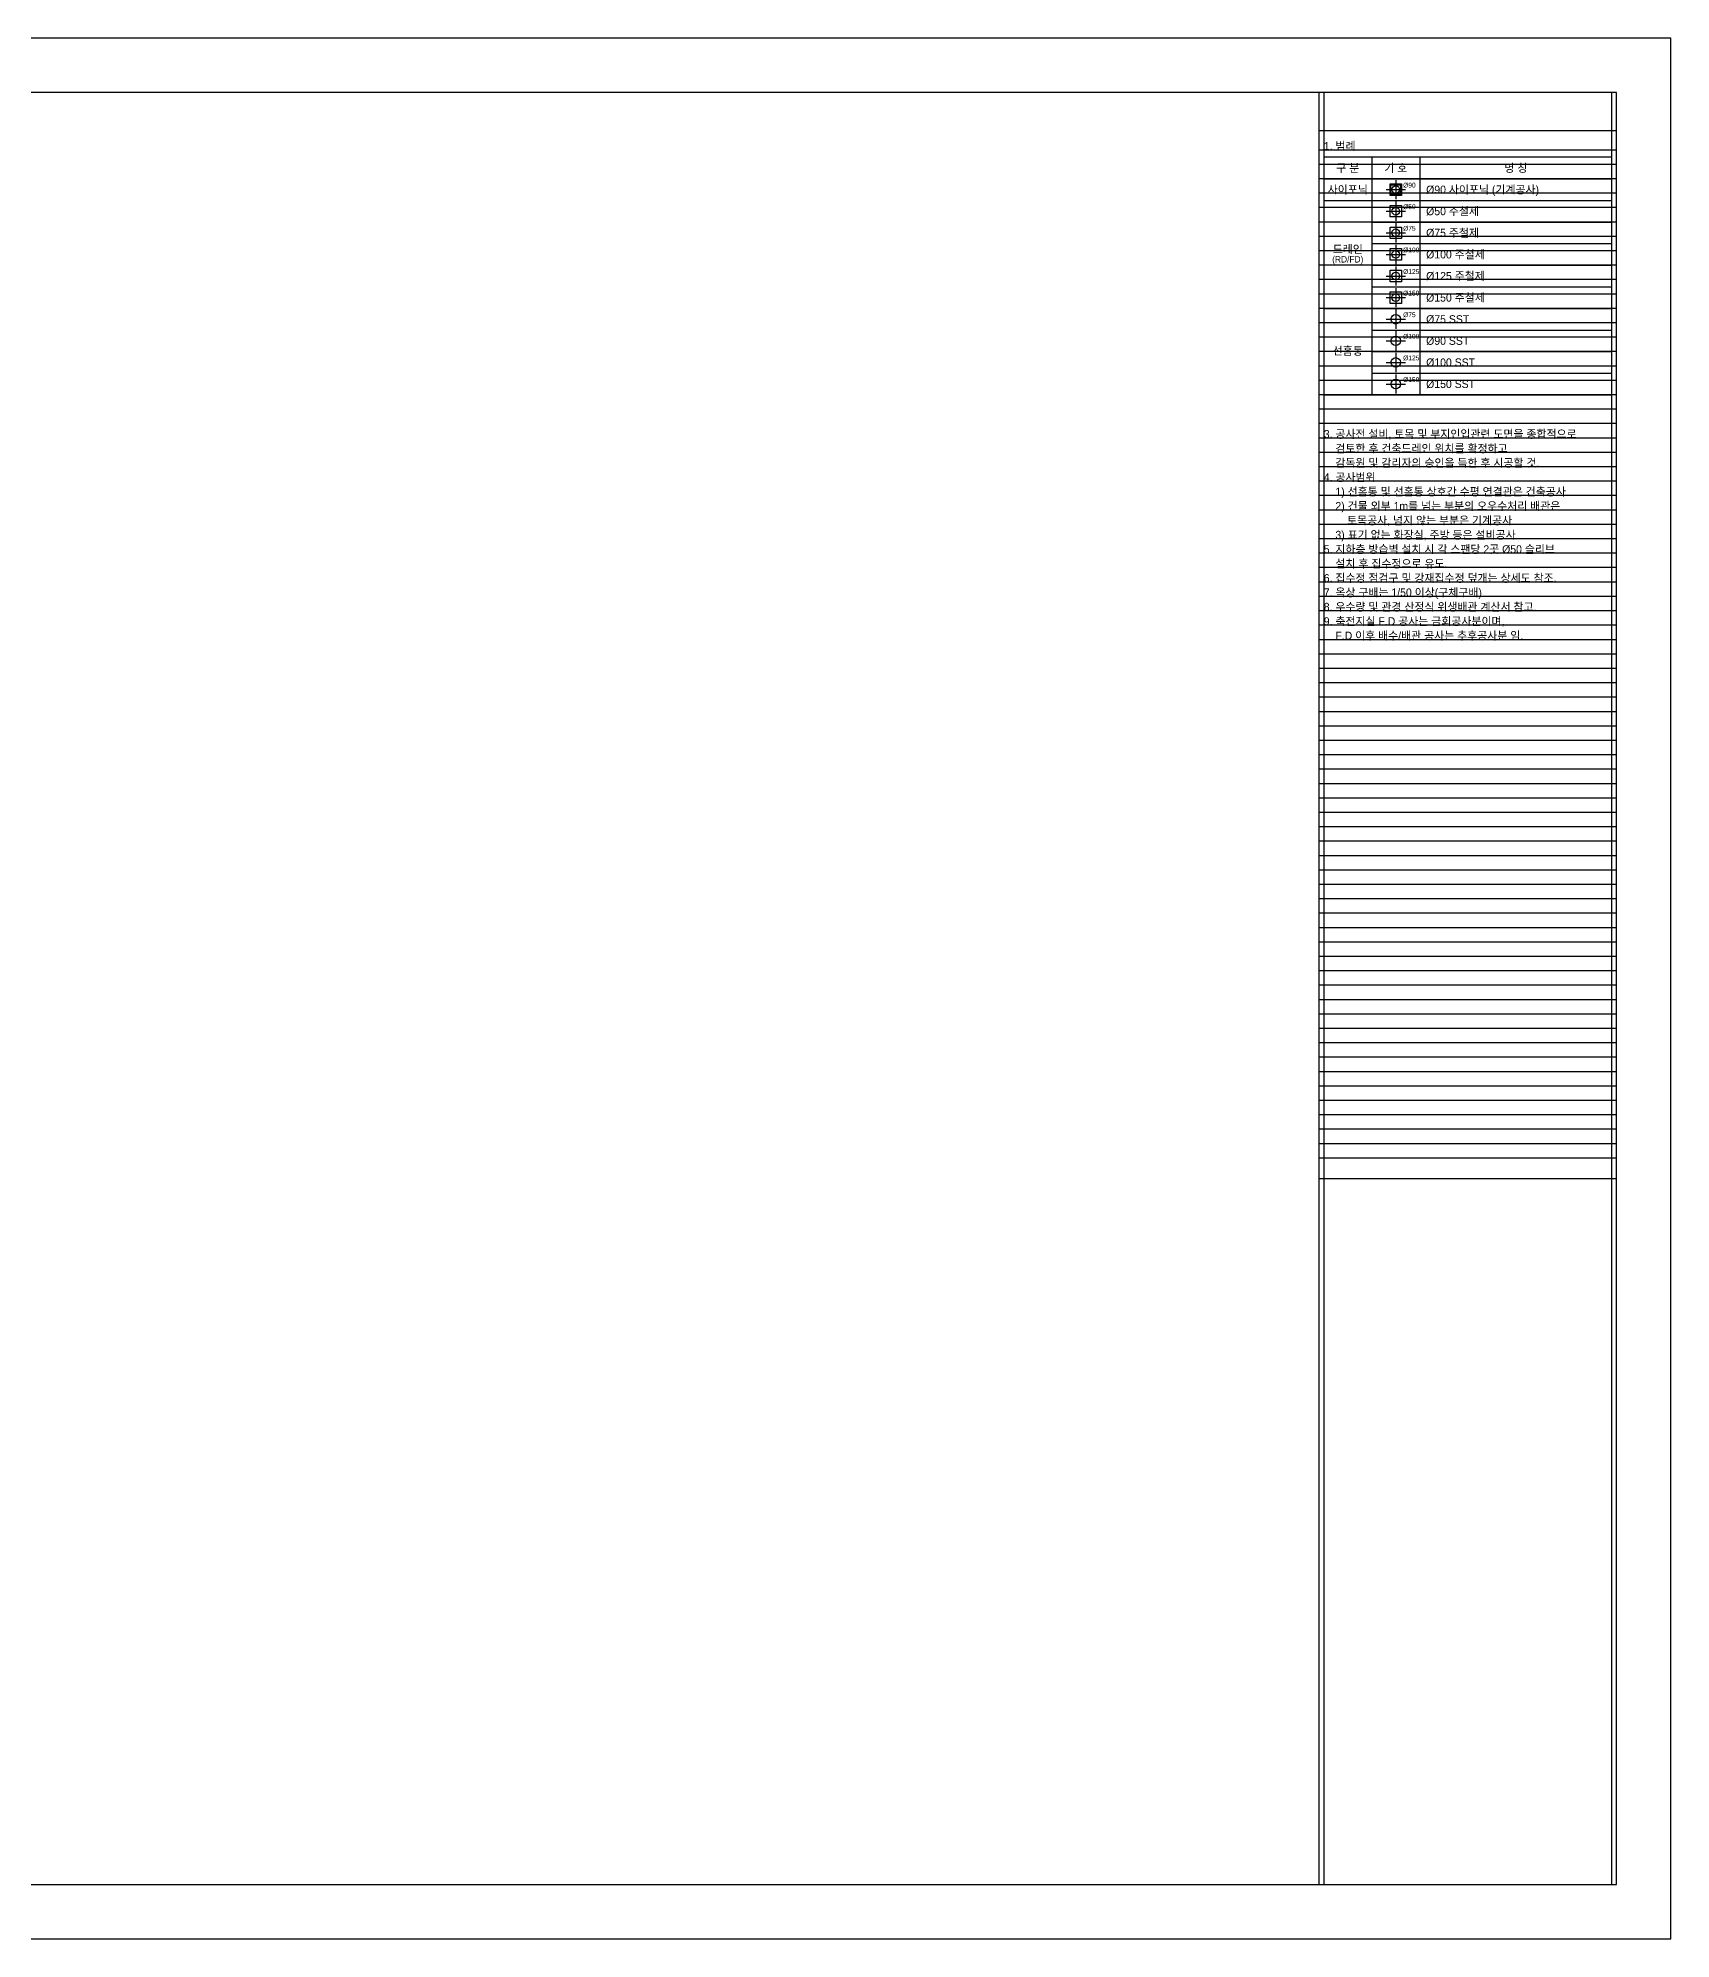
# Model space of a CAD drawing. Header units: millimetres. Extents: x -180 to 841, y -190 to 594.
# Drawn here: x 331 to 841, y 0 to 594 of the extents above; entities that cross this region are included whole.
import ezdxf
from ezdxf.enums import TextEntityAlignment as Align

# ---------------------------------------------------------------- set-up
doc = ezdxf.new("R2010")
doc.units = ezdxf.units.MM
for name, color, linetype in [('7', 7, 'Continuous'), ('9', 9, 'Continuous'), ('A-TEXT-NOTE', 7, 'Continuous'), ('ICON', 7, 'Continuous')]:
    doc.layers.add(name, color=color, linetype=linetype)
doc.layers.add('NOPLOT', color=193, linetype='Continuous', plot=False)
doc.styles.add('Gtx', font='')
doc.styles.get('Gtx').set_extended_font_data('Dotum')

# ---------------------------------------------------------------- blocks, each defined once
blk = doc.blocks.new('NOTE')
at = {"layer": 'NOPLOT'}
blk.add_line((732.5, 577), (732.5, 17), dxfattribs=at)
for points in [[(822.5, 17), (822.5, 577)], [(824, 565), (731, 565)], [(824, 559), (731, 559)], [(824, 554.5), (731, 554.5)], [(824, 550), (731, 550)], [(824, 545.5), (731, 545.5)], [(824, 541), (731, 541)], [(824, 536.5), (731, 536.5)], [(824, 532), (731, 532)], [(824, 527.5), (731, 527.5)], [(824, 523), (731, 523)], [(824, 518.5), (731, 518.5)], [(824, 514), (731, 514)], [(824, 509.5), (731, 509.5)], [(824, 505), (731, 505)], [(824, 500.5), (731, 500.5)], [(824, 496), (731, 496)], [(824, 491.5), (731, 491.5)], [(824, 487), (731, 487)], [(824, 482.5), (731, 482.5)], [(824, 478), (731, 478)], [(824, 473.5), (731, 473.5)], [(824, 469), (731, 469)], [(824, 464.5), (731, 464.5)], [(824, 460), (731, 460)], [(824, 455.5), (731, 455.5)], [(824, 451), (731, 451)], [(824, 446.5), (731, 446.5)], [(824, 442), (731, 442)], [(824, 437.5), (731, 437.5)], [(824, 433), (731, 433)], [(824, 428.5), (731, 428.5)], [(824, 424), (731, 424)], [(824, 419.5), (731, 419.5)], [(824, 415), (731, 415)], [(824, 410.5), (731, 410.5)], [(824, 406), (731, 406)], [(824, 401.5), (731, 401.5)], [(824, 397), (731, 397)], [(824, 392.5), (731, 392.5)], [(824, 388), (731, 388)], [(824, 383.5), (731, 383.5)], [(824, 379), (731, 379)], [(824, 374.5), (731, 374.5)], [(824, 370), (731, 370)], [(824, 365.5), (731, 365.5)], [(824, 361), (731, 361)], [(824, 356.5), (731, 356.5)], [(824, 352), (731, 352)], [(824, 347.5), (731, 347.5)], [(824, 343), (731, 343)], [(824, 338.5), (731, 338.5)], [(824, 334), (731, 334)], [(824, 329.5), (731, 329.5)], [(824, 325), (731, 325)], [(824, 320.5), (731, 320.5)], [(824, 316), (731, 316)], [(824, 311.5), (731, 311.5)], [(824, 307), (731, 307)], [(824, 302.5), (731, 302.5)], [(824, 298), (731, 298)], [(824, 293.5), (731, 293.5)], [(824, 289), (731, 289)], [(824, 284.5), (731, 284.5)], [(824, 280), (731, 280)], [(824, 275.5), (731, 275.5)], [(824, 271), (731, 271)], [(824, 266.5), (731, 266.5)], [(824, 262), (731, 262)], [(824, 257.5), (731, 257.5)], [(824, 253), (731, 253)], [(824, 248.5), (731, 248.5)], [(824, 244), (731, 244)], [(824, 237.5), (731, 237.5)]]:
    blk.add_lwpolyline(points, dxfattribs=at)
blk = doc.blocks.new('우배수 사이포닉')
at = {"color": 1}
for p, q in [((752, 546.63), (758, 546.63)), ((755, 549.63), (755, 543.63))]:
    blk.add_line(p, q, dxfattribs=at)
at = {"color": 6, "lineweight": -3}
for points in [[(753.2, 548.43), (756.8, 548.43), (756.8, 544.83), (753.2, 544.83)], [(753.5, 548.13), (756.5, 548.13), (756.5, 545.13), (753.5, 545.13)]]:
    blk.add_lwpolyline(points, close=True, dxfattribs=at)
blk.add_circle((755, 546.63), 1.2, dxfattribs=at)
blk = doc.blocks.new('우배수 드레인')
at = {"color": 1}
for p, q in [((755, 542.88), (755, 536.88)), ((752, 539.88), (758, 539.88))]:
    blk.add_line(p, q, dxfattribs=at)
at = {"color": 6, "lineweight": -3}
blk.add_lwpolyline([(753.2, 541.68), (756.8, 541.68), (756.8, 538.08), (753.2, 538.08)], close=True, dxfattribs=at)
blk.add_circle((755, 539.88), 1.2, dxfattribs=at)
blk = doc.blocks.new('우배수 선홈통')
at = {"color": 1}
for p, q in [((755, 529.38), (755, 523.38)), ((752, 526.38), (758, 526.38))]:
    blk.add_line(p, q, dxfattribs=at)
at = {"color": 6, "lineweight": -3}
blk.add_circle((755, 526.38), 1.5, dxfattribs=at)

msp = doc.modelspace()

# ---------------------------------------------------------------- linework, layer by layer
at = {"layer": '7'}
for points in [[(822.5, 556.75), (732.5, 556.75), (732.5, 482.5), (822.5, 482.5), (822.5, 556.75)], [(732.5, 550), (822.5, 550)], [(732.5, 543.25), (822.5, 543.25)], [(732.5, 509.5), (822.5, 509.5)]]:
    msp.add_lwpolyline(points, dxfattribs=at)
at = {"layer": '9'}
for points in [[(747.5, 556.75), (747.5, 482.5)], [(762.5, 556.75), (762.5, 482.5)], [(747.5, 536.5), (822.5, 536.5)], [(747.5, 529.75), (822.5, 529.75)], [(747.5, 523), (822.5, 523)], [(747.5, 516.25), (822.5, 516.25)], [(747.5, 502.75), (822.5, 502.75)], [(747.5, 496), (822.5, 496)], [(747.5, 489.25), (822.5, 489.25)]]:
    msp.add_lwpolyline(points, dxfattribs=at)
at = {"layer": 'NOPLOT'}
msp.add_line((731, 577), (731, 17), dxfattribs=at)
for points in [[(0, 0), (841, 0), (841, 594), (0, 594)], [(31, 17), (824, 17), (824, 577), (31, 577)]]:
    msp.add_lwpolyline(points, close=True, dxfattribs=at)

# ---------------------------------------------------------------- block references
at = {"layer": 'ICON'}
for name, p in [('우배수 사이포닉', (0, 0)), ('우배수 드레인', (0, 0)), ('우배수 드레인', (0, -6.75)), ('우배수 드레인', (0, -13.5)), ('우배수 드레인', (0, -20.25)), ('우배수 드레인', (0, -27)), ('우배수 선홈통', (0, -20.25)), ('우배수 선홈통', (0, -27)), ('우배수 선홈통', (0, -33.75)), ('우배수 선홈통', (0, -40.5))]:
    msp.add_blockref(name, p, dxfattribs=at)
at = {"layer": 'NOPLOT'}
msp.add_blockref('NOTE', (0, 0), dxfattribs=at)

# ---------------------------------------------------------------- texts
at = {"layer": 'A-TEXT-NOTE', "style": 'Gtx'}
for s, p in [('1. 범례', (732.5, 559)), ('3. 공사전 설비, 토목 및 부지인입관련 도면을 종합적으로', (732.5, 469)), ('    검토한 후 건축드레인 위치를 확정하고', (732.5, 464.5)), ('4. 공사범위', (732.5, 455.5)), ('    감독원 및 감리자의 승인을 득한 후 시공할 것.', (732.5, 460)), ('    1) 선홈통 및 선홈통 상호간 수평 연결관은 건축공사', (732.5, 451)), ('    2) 건물 외부 1m를 넘는 부분의 오우수처리 배관은', (732.5, 446.5)), ('    3) 표기 없는 화장실, 주방 등은 설비공사', (732.5, 437.5)), ('        토목공사, 넘지 않는 부분은 기계공사', (732.5, 442)), ('5. 지하층 방습벽 설치 시 각 스팬당 2곳 Ø50 슬리브', (732.5, 433)), ('    설치 후 집수정으로 유도.', (732.5, 428.5)), ('6. 집수정 점검구 및 강재집수정 덮개는 상세도 참조.', (732.5, 424)), ('7. 옥상 구배는 1/50 이상(구체구배)', (732.5, 419.5)), ('8. 우수량 및 관경 산정식 위생배관 계산서 참고.', (732.5, 415)), ('9. 축전지실 F.D 공사는 금회공사분이며,', (732.5, 410.5)), ('    F.D 이후 배수/배관 공사는 추후공사분 임.', (732.5, 406))]:
    msp.add_text(s, height=2.5, dxfattribs=at).set_placement(p)
for s, height, p in [('구 분', 2.5, (740, 553.38)), ('기 호', 2.5, (755, 553.38)), ('명 칭', 2.5, (792.5, 553.38)), ('사이포닉', 2.5, (740, 546.63)), ('드레인', 2.5, (740, 528.03)), ('(RD/FD)', 2, (740, 524.85)), ('선홈통', 2.5, (740, 496.25))]:
    msp.add_text(s, height=height, dxfattribs=at).set_placement(p, align=Align.MIDDLE_CENTER)
for s, p in [('Ø90 사이포닉 (기계공사)', (764.5, 546.63)), ('Ø50 주철제', (764.5, 539.88)), ('Ø75 주철제', (764.5, 533.13)), ('Ø100 주철제', (764.5, 526.38)), ('Ø125 주철제', (764.5, 519.63)), ('Ø150 주철제', (764.5, 512.88)), ('Ø75 SST', (764.5, 506.13)), ('Ø90 SST', (764.5, 499.38)), ('Ø100 SST', (764.5, 492.63)), ('Ø150 SST', (764.5, 485.88))]:
    msp.add_text(s, height=2.5, dxfattribs=at).set_placement(p, align=Align.MIDDLE_LEFT)
at = {"layer": 'ICON', "style": 'Gtx'}
for s, p in [('Ø90', (757.3, 546.83)), ('Ø50', (757.3, 540.08)), ('Ø75', (757.3, 533.33)), ('Ø100', (757.3, 526.58)), ('Ø125', (757.3, 519.83)), ('Ø150', (757.3, 513.08)), ('Ø75', (757.3, 506.33)), ('Ø100', (757.3, 499.58)), ('Ø125', (757.3, 492.83)), ('Ø150', (757.3, 486.08))]:
    msp.add_text(s, height=1.5, dxfattribs=at).set_placement(p, align=Align.BOTTOM_LEFT)

doc.saveas('drawing.dxf')
